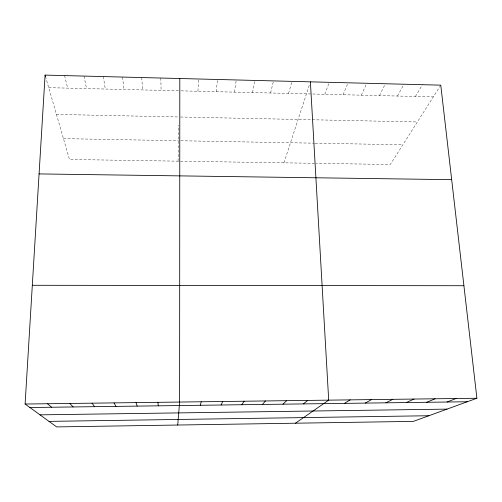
<?xml version="1.0" encoding="UTF-8"?>
<svg xmlns="http://www.w3.org/2000/svg" width="502" height="502" viewBox="0 0 502 502"><rect width="100%" height="100%" fill="white"/><g stroke="black" fill="none" stroke-linecap="round" stroke-linejoin="round"><path stroke-width="0.38" stroke-dasharray="2.51 1.88" d="M178.072 161.167L178.831 125.224M197.92 91.251L198.717 78.996M216.205 91.69L217.535 79.479M234.415 92.13L236.273 79.956M252.544 92.563L254.922 80.427M270.591 92.995L273.49 80.897M288.568 93.428L291.982 81.368M283.95 162.83L309.464 84.669M324.825 94.294L329.262 82.322M343.098 94.734L348.062 82.799M361.296 95.173L366.767 83.276M379.418 95.606L385.392 83.746M397.458 96.039L403.934 84.217M415.418 96.472L422.395 84.687M440.769 85.158L390.305 164.493L316.141 163.332M314.616 163.307L69.477 159.467L45.506 76.574M63.453 138.64L178.505 140.717M180.814 140.761L314.447 143.177M315.218 143.189L402.849 144.777M56.45 114.412L179.001 116.972M180.569 117.01L417.363 121.955M48.719 87.674L178.787 90.793M181.084 90.849L433.301 96.899M64.589 75.589L67.657 88.126M84.01 76.078L86.513 88.578M103.343 76.574L105.282 89.03M122.588 77.063L123.969 89.481M141.752 77.546L142.581 89.927M160.822 78.036L161.104 90.373"/><path stroke-width="0.75" d="M179.81 78.519L179.622 402.052L177.727 425.031M25.1 404.028L45.08 75.093L440.769 85.158L476.9 398.249L413.378 421.379L56.626 426.907L25.1 404.028L476.9 398.249M200.254 405.277L201.246 401.776M221.075 405.001L222.756 401.5M241.795 404.725L244.16 401.223M262.408 404.455L265.458 400.954M282.927 404.185L286.642 400.684M303.34 403.915L307.726 400.414M295.452 423.205L328.697 400.144L310.387 81.839M344.485 403.37L350.201 399.868M365.205 403.093L371.587 399.598M385.825 402.824L392.865 399.322M406.344 402.554L414.037 399.052M426.763 402.284L435.096 398.783M447.075 402.014L456.054 398.519M49.008 421.379L428.865 415.738M29.913 407.524L467.293 401.751M40.016 414.853L447.031 409.124M32.31 285.293L463.911 285.72M39.081 173.918L451.674 179.666M47.521 403.74L51.581 407.235M69.822 403.457L73.141 406.953M92.01 403.175L94.589 406.67M114.079 402.893L115.937 406.388M136.042 402.61L137.171 406.105M45.08 75.093L45.506 76.574M157.885 402.328L158.306 405.829"/></g></svg>
